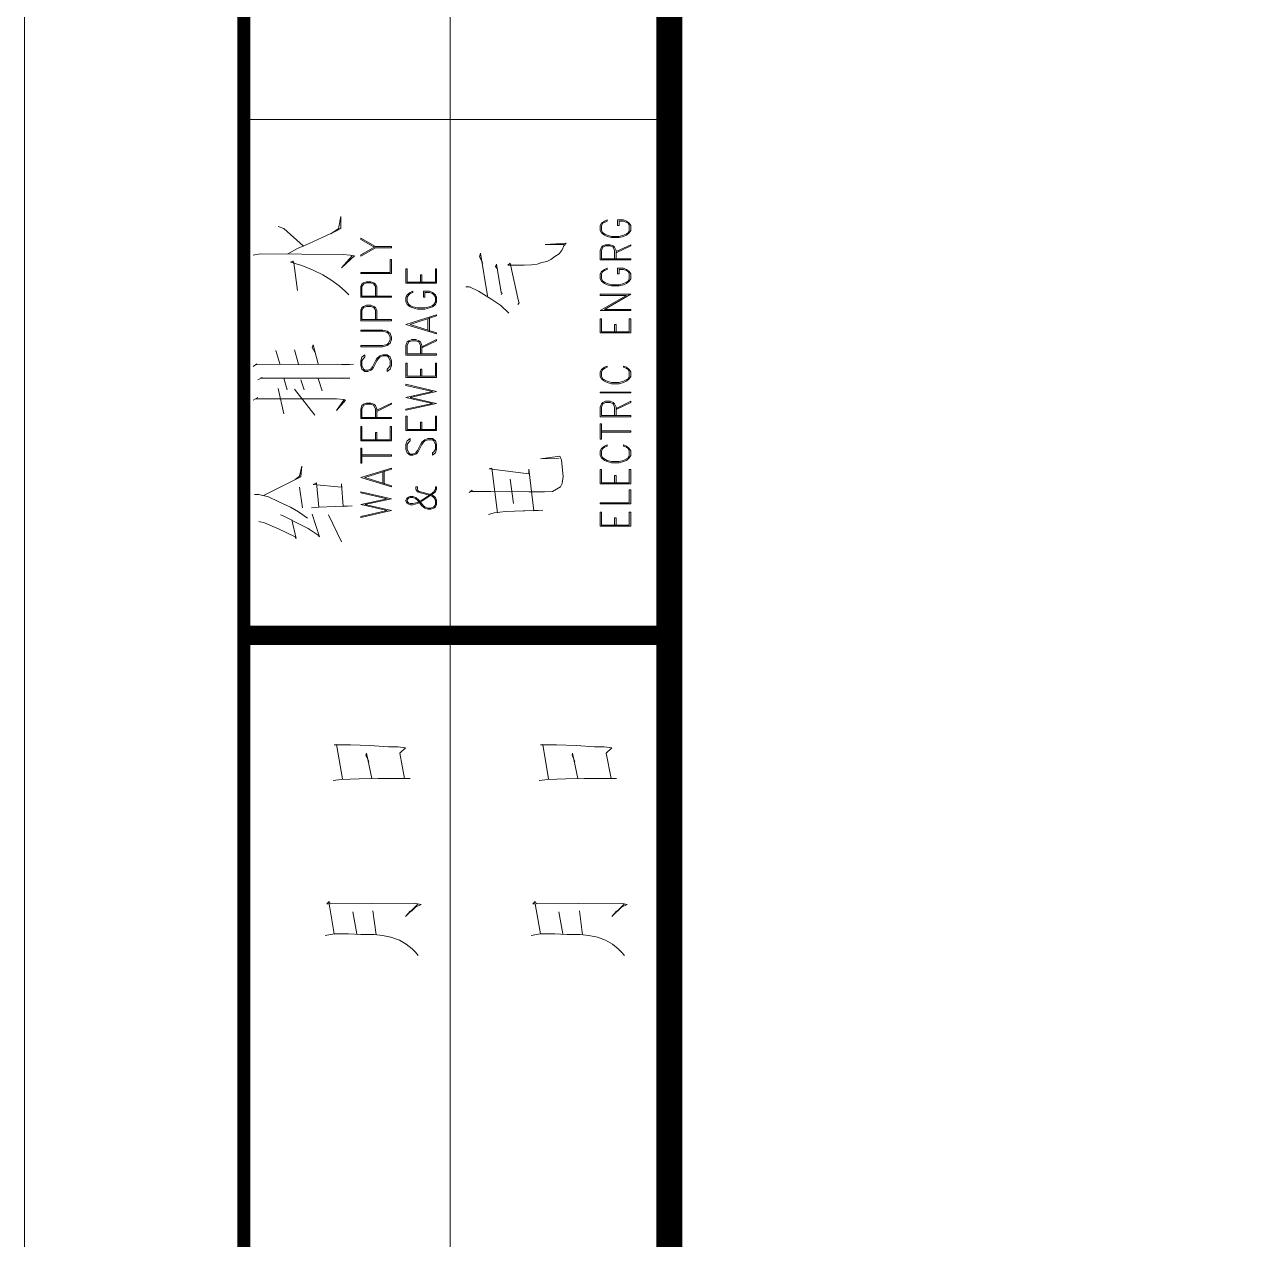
# Model space of a CAD drawing. Extents: x 1332633 to 1595679, y 264824 to 640777.
# Drawn here: x 1424807 to 1429564, y 305657 to 310368 of the extents above; entities that cross this region are included whole.
import ezdxf
from ezdxf.enums import TextEntityAlignment as Align

# ---------------------------------------------------------------- set-up
doc = ezdxf.new("R2010")
doc.units = 0
doc.header["$LTSCALE"] = 1000
doc.header["$MEASUREMENT"] = 0
doc.layers.add('_公共_图框', color=4, linetype='CONTINUOUS', lineweight=5)
doc.layers.add('hatch', color=251, linetype='CONTINUOUS')
doc.styles.add('图框文字', font='SIMKAI.TTF')

# ---------------------------------------------------------------- blocks, each defined once
blk = doc.blocks.new('tk22')
at = {"layer": '_公共_图框'}
for p, q in [((-82350, 57200), (-82350, 35200)), ((-81500, 42700), (-83150, 42700)), ((-82773.9, 42324.5), (-82783.1, 42277.1)), ((-82773.9, 42277.1), (-82773.9, 42324.5)), ((-81763.2, 42297.9), (-81768.9, 42288.7)), ((-81751.6, 42306), (-81763.2, 42297.9)), ((-81757.4, 42297.9), (-81763.2, 42288.7)), ((-81751.6, 42301.4), (-81757.4, 42297.9)), ((-81741.2, 42310.7), (-81751.6, 42306)), ((-81741.2, 42306), (-81751.6, 42301.4)), ((-81741.2, 42310.7), (-81741.2, 42306)), ((-81700.7, 42310.7), (-81700.7, 42288.7)), ((-81677.6, 42310.7), (-81700.7, 42310.7)), ((-81694.9, 42306), (-81694.9, 42288.7)), ((-81677.6, 42306), (-81694.9, 42306)), ((-81666, 42306), (-81677.6, 42310.7)), ((-81666, 42301.4), (-81677.6, 42306)), ((-81655.6, 42297.9), (-81666, 42306)), ((-81660.2, 42297.9), (-81666, 42301.4)), ((-81655.6, 42288.7), (-81660.2, 42297.9)), ((-81649.8, 42288.7), (-81655.6, 42297.9)), ((-83016.7, 42285.2), (-82994.8, 42277.1)), ((-82994.8, 42277.1), (-82918.4, 42208.9)), ((-82896.5, 42219.3), (-82846.7, 42242.4)), ((-82846.7, 42242.4), (-82793.6, 42266.7)), ((-82812.1, 42257.5), (-82780.8, 42279.4)), ((-82793.6, 42266.7), (-82773.9, 42277.1)), ((-81768.9, 42288.7), (-81768.9, 42270.2)), ((-81768.9, 42270.2), (-81763.2, 42260.9)), ((-81763.2, 42288.7), (-81763.2, 42270.2)), ((-81763.2, 42270.2), (-81757.4, 42260.9)), ((-81763.2, 42260.9), (-81751.6, 42251.7)), ((-81757.4, 42260.9), (-81751.6, 42256.3)), ((-81751.6, 42256.3), (-81741.2, 42251.7)), ((-81751.6, 42251.7), (-81741.2, 42247.1)), ((-81741.2, 42251.7), (-81723.8, 42247.1)), ((-81741.2, 42247.1), (-81723.8, 42242.4)), ((-81723.8, 42247.1), (-81694.9, 42247.1)), ((-81723.8, 42242.4), (-81694.9, 42242.4)), ((-81694.9, 42288.7), (-81700.7, 42288.7)), ((-81694.9, 42247.1), (-81677.6, 42251.7)), ((-81694.9, 42242.4), (-81677.6, 42247.1)), ((-81677.6, 42251.7), (-81666, 42256.3)), ((-81677.6, 42247.1), (-81666, 42251.7)), ((-81666, 42256.3), (-81660.2, 42260.9)), ((-81666, 42251.7), (-81655.6, 42260.9)), ((-81660.2, 42260.9), (-81655.6, 42270.2)), ((-81655.6, 42270.2), (-81655.6, 42288.7)), ((-81655.6, 42260.9), (-81649.8, 42270.2)), ((-81649.8, 42270.2), (-81649.8, 42288.7)), ((-82978.6, 42178.8), (-82941.6, 42199.6)), ((-82941.6, 42199.6), (-82896.5, 42219.3)), ((-82696.4, 42240.1), (-82639.7, 42207.7)), ((-82696.4, 42240.1), (-82696.4, 42235.5)), ((-82696.4, 42235.5), (-82639.7, 42203.1)), ((-82696.4, 42175.4), (-82639.7, 42207.7)), ((-82696.4, 42170.7), (-82639.7, 42203.1)), ((-82639.7, 42207.7), (-82577.3, 42207.7)), ((-82639.7, 42203.1), (-82577.3, 42203.1)), ((-82577.3, 42203.1), (-82577.3, 42207.7)), ((-81899.6, 42220.5), (-81981.7, 42215.8)), ((-81981.7, 42215.8), (-81908.9, 42215.8)), ((-81927.4, 42180), (-81915.8, 42195)), ((-81915.8, 42195), (-81908.9, 42210.1)), ((-81908.9, 42210.1), (-81899.6, 42220.5)), ((-81768.9, 42192.7), (-81763.2, 42205.4)), ((-81763.2, 42205.4), (-81757.4, 42210.1)), ((-81763.2, 42192.7), (-81757.4, 42205.4)), ((-81757.4, 42210.1), (-81747, 42214.7)), ((-81757.4, 42205.4), (-81747, 42210.1)), ((-81747, 42214.7), (-81729.6, 42214.7)), ((-81747, 42210.1), (-81729.6, 42210.1)), ((-81729.6, 42214.7), (-81718.1, 42210.1)), ((-81729.6, 42210.1), (-81718.1, 42205.4)), ((-81718.1, 42210.1), (-81712.3, 42205.4)), ((-81718.1, 42205.4), (-81712.3, 42192.7)), ((-81712.3, 42205.4), (-81706.5, 42192.7)), ((-81649.8, 42214.7), (-81706.5, 42188.1)), ((-81706.5, 42183.5), (-81649.8, 42210.1)), ((-81649.8, 42210.1), (-81649.8, 42214.7)), ((-83113.9, 42174.2), (-83086.1, 42178.8)), ((-83086.1, 42178.8), (-82764.6, 42176.5)), ((-82960.1, 42151.1), (-82969.3, 42146.4)), ((-82969.3, 42146.4), (-82925.4, 42133.7)), ((-82956.6, 42144.1), (-82960.1, 42151.1)), ((-82771.6, 42125.6), (-82729.9, 42171.9)), ((-82720.7, 42171.9), (-82771.6, 42125.6)), ((-82764.6, 42176.5), (-82736.9, 42174.2)), ((-82736.9, 42174.2), (-82720.7, 42171.9)), ((-82696.4, 42170.7), (-82696.4, 42175.4)), ((-82583.1, 42158), (-82577.3, 42158)), ((-82583.1, 42107.1), (-82583.1, 42158)), ((-82577.3, 42158), (-82577.3, 42102.5)), ((-82232.7, 42182.3), (-82236.1, 42167.3)), ((-82236.1, 42167.3), (-82223.4, 42143)), ((-82204.9, 42016.9), (-82232.7, 42182.3)), ((-81994.5, 42145.3), (-81974.8, 42149.9)), ((-81974.8, 42149.9), (-81959.8, 42158)), ((-81959.8, 42158), (-81943.6, 42169.6)), ((-81943.6, 42169.6), (-81927.4, 42180)), ((-81768.9, 42155.7), (-81768.9, 42192.7)), ((-81768.9, 42155.7), (-81649.8, 42155.7)), ((-81763.2, 42160.3), (-81763.2, 42192.7)), ((-81763.2, 42160.3), (-81649.8, 42160.3)), ((-81712.3, 42192.7), (-81712.3, 42160.3)), ((-81706.5, 42192.7), (-81706.5, 42160.3)), ((-81649.8, 42160.3), (-81649.8, 42155.7)), ((-82941.6, 42037.7), (-82956.6, 42144.1)), ((-82925.4, 42133.7), (-82881.4, 42116.4)), ((-82881.4, 42116.4), (-82843.3, 42097.9)), ((-82696.4, 42107.1), (-82583.1, 42107.1)), ((-82696.4, 42102.5), (-82696.4, 42107.1)), ((-82577.3, 42102.5), (-82696.4, 42102.5)), ((-82577.3, 42102.5), (-82577.3, 42102.5)), ((-82516, 42121), (-82521.8, 42121)), ((-82521.8, 42065.5), (-82521.8, 42121)), ((-82516, 42070.1), (-82516, 42121)), ((-82407.3, 42121), (-82402.7, 42121)), ((-82407.3, 42070.1), (-82407.3, 42121)), ((-82402.7, 42121), (-82402.7, 42065.5)), ((-82170.2, 42139.5), (-82173.7, 42130.3)), ((-82173.7, 42130.3), (-82166.8, 42119.8)), ((-82151.7, 42029.6), (-82170.2, 42139.5)), ((-82117, 42143), (-82126.3, 42134.9)), ((-82126.3, 42134.9), (-82110.1, 42134.9)), ((-82084.7, 41996.1), (-82117, 42143)), ((-82110.1, 42134.9), (-82062.7, 42134.9)), ((-82062.7, 42134.9), (-82034.9, 42137.2)), ((-82034.9, 42137.2), (-82013, 42139.5)), ((-82013, 42139.5), (-81994.5, 42145.3)), ((-81763.2, 42110.6), (-81768.9, 42101.3)), ((-81768.9, 42101.3), (-81768.9, 42082.8)), ((-81751.6, 42118.7), (-81763.2, 42110.6)), ((-81757.4, 42110.6), (-81763.2, 42101.3)), ((-81763.2, 42101.3), (-81763.2, 42082.8)), ((-81751.6, 42114.1), (-81757.4, 42110.6)), ((-81741.2, 42123.3), (-81751.6, 42118.7)), ((-81741.2, 42118.7), (-81751.6, 42114.1)), ((-81741.2, 42123.3), (-81741.2, 42118.7)), ((-81700.7, 42123.3), (-81700.7, 42101.3)), ((-81677.6, 42123.3), (-81700.7, 42123.3)), ((-81694.9, 42101.3), (-81700.7, 42101.3)), ((-81694.9, 42118.7), (-81694.9, 42101.3)), ((-81677.6, 42118.7), (-81694.9, 42118.7)), ((-81666, 42118.7), (-81677.6, 42123.3)), ((-81666, 42114.1), (-81677.6, 42118.7)), ((-81655.6, 42110.6), (-81666, 42118.7)), ((-81660.2, 42110.6), (-81666, 42114.1)), ((-81655.6, 42101.3), (-81660.2, 42110.6)), ((-81649.8, 42101.3), (-81655.6, 42110.6)), ((-81655.6, 42082.8), (-81655.6, 42101.3)), ((-81649.8, 42082.8), (-81649.8, 42101.3)), ((-82843.3, 42097.9), (-82812.1, 42078.2)), ((-82812.1, 42078.2), (-82780.8, 42055.1)), ((-82780.8, 42055.1), (-82755.4, 42033.1)), ((-82696.4, 42052.8), (-82691.8, 42062)), ((-82696.4, 42011.1), (-82696.4, 42052.8)), ((-82691.8, 42062), (-82686, 42066.7)), ((-82691.8, 42052.8), (-82686, 42062)), ((-82691.8, 42015.8), (-82691.8, 42052.8)), ((-82686, 42066.7), (-82674.4, 42071.3)), ((-82686, 42062), (-82674.4, 42066.7)), ((-82674.4, 42071.3), (-82657.1, 42071.3)), ((-82674.4, 42066.7), (-82657.1, 42066.7)), ((-82657.1, 42071.3), (-82645.5, 42066.7)), ((-82657.1, 42066.7), (-82645.5, 42062)), ((-82645.5, 42066.7), (-82639.7, 42062)), ((-82645.5, 42062), (-82639.7, 42052.8)), ((-82639.7, 42062), (-82634, 42052.8)), ((-82639.7, 42052.8), (-82639.7, 42015.8)), ((-82634, 42052.8), (-82634, 42015.8)), ((-82521.8, 42065.5), (-82402.7, 42065.5)), ((-82516, 42070.1), (-82407.3, 42070.1)), ((-82465.1, 42097.9), (-82459.3, 42097.9)), ((-82465.1, 42070.1), (-82465.1, 42097.9)), ((-82459.3, 42097.9), (-82459.3, 42070.1)), ((-82289.3, 42051.6), (-82274.3, 42051.6)), ((-82274.3, 42051.6), (-82239.6, 42034.3)), ((-81768.9, 42082.8), (-81763.2, 42073.6)), ((-81763.2, 42082.8), (-81757.4, 42073.6)), ((-81763.2, 42073.6), (-81751.6, 42064.3)), ((-81757.4, 42073.6), (-81751.6, 42069)), ((-81751.6, 42069), (-81741.2, 42064.3)), ((-81751.6, 42064.3), (-81741.2, 42059.7)), ((-81741.2, 42064.3), (-81723.8, 42059.7)), ((-81741.2, 42059.7), (-81723.8, 42055.1)), ((-81723.8, 42059.7), (-81694.9, 42059.7)), ((-81723.8, 42055.1), (-81694.9, 42055.1)), ((-81694.9, 42059.7), (-81677.6, 42064.3)), ((-81694.9, 42055.1), (-81677.6, 42059.7)), ((-81677.6, 42064.3), (-81666, 42069)), ((-81677.6, 42059.7), (-81666, 42064.3)), ((-81666, 42069), (-81660.2, 42073.6)), ((-81666, 42064.3), (-81655.6, 42073.6)), ((-81660.2, 42073.6), (-81655.6, 42082.8)), ((-81655.6, 42073.6), (-81649.8, 42082.8)), ((-82755.4, 42033.1), (-82742.7, 42020.4)), ((-82696.4, 42011.1), (-82577.3, 42011.1)), ((-82691.8, 42015.8), (-82577.3, 42015.8)), ((-82577.3, 42015.8), (-82577.3, 42011.1)), ((-82516, 42020.4), (-82521.8, 42011.1)), ((-82521.8, 42011.1), (-82521.8, 41992.6)), ((-82504.4, 42029.6), (-82516, 42020.4)), ((-82510.2, 42020.4), (-82516, 42011.1)), ((-82516, 42011.1), (-82516, 41992.6)), ((-82504.4, 42025), (-82510.2, 42020.4)), ((-82494, 42034.3), (-82504.4, 42029.6)), ((-82494, 42029.6), (-82504.4, 42025)), ((-82494, 42034.3), (-82494, 42029.6)), ((-82453.6, 42034.3), (-82453.6, 42011.1)), ((-82430.4, 42034.3), (-82453.6, 42034.3)), ((-82447.8, 42011.1), (-82453.6, 42011.1)), ((-82447.8, 42029.6), (-82447.8, 42011.1)), ((-82430.4, 42029.6), (-82447.8, 42029.6)), ((-82418.9, 42029.6), (-82430.4, 42034.3)), ((-82418.9, 42025), (-82430.4, 42029.6)), ((-82407.3, 42020.4), (-82418.9, 42029.6)), ((-82413.1, 42020.4), (-82418.9, 42025)), ((-82407.3, 42011.1), (-82413.1, 42020.4)), ((-82402.7, 42011.1), (-82407.3, 42020.4)), ((-82407.3, 41992.6), (-82407.3, 42011.1)), ((-82402.7, 41992.6), (-82402.7, 42011.1)), ((-82239.6, 42034.3), (-82188.7, 42001.9)), ((-82148.3, 42026.2), (-82151.7, 42029.6)), ((-82151.7, 42021.6), (-82148.3, 42026.2)), ((-81768.9, 42022.7), (-81649.8, 42022.7)), ((-81768.9, 42018.1), (-81768.9, 42022.7)), ((-81666, 42018.1), (-81768.9, 42018.1)), ((-81768.9, 41959.1), (-81666, 42018.1)), ((-81751.6, 41963.7), (-81649.8, 42022.7)), ((-82696.4, 41961.4), (-82691.8, 41970.7)), ((-82696.4, 41919.8), (-82696.4, 41961.4)), ((-82691.8, 41970.7), (-82686, 41975.3)), ((-82691.8, 41961.4), (-82686, 41970.7)), ((-82691.8, 41924.4), (-82691.8, 41961.4)), ((-82686, 41975.3), (-82674.4, 41979.9)), ((-82686, 41970.7), (-82674.4, 41975.3)), ((-82674.4, 41979.9), (-82657.1, 41979.9)), ((-82674.4, 41975.3), (-82657.1, 41975.3)), ((-82657.1, 41979.9), (-82645.5, 41975.3)), ((-82657.1, 41975.3), (-82645.5, 41970.7)), ((-82645.5, 41975.3), (-82639.7, 41970.7)), ((-82645.5, 41970.7), (-82639.7, 41961.4)), ((-82639.7, 41970.7), (-82634, 41961.4)), ((-82639.7, 41961.4), (-82639.7, 41924.4)), ((-82634, 41961.4), (-82634, 41924.4)), ((-82521.8, 41992.6), (-82516, 41983.4)), ((-82516, 41992.6), (-82510.2, 41983.4)), ((-82516, 41983.4), (-82504.4, 41974.1)), ((-82510.2, 41983.4), (-82504.4, 41978.8)), ((-82504.4, 41978.8), (-82494, 41974.1)), ((-82504.4, 41974.1), (-82494, 41969.5)), ((-82494, 41974.1), (-82476.7, 41969.5)), ((-82494, 41969.5), (-82476.7, 41964.9)), ((-82476.7, 41969.5), (-82447.8, 41969.5)), ((-82476.7, 41964.9), (-82447.8, 41964.9)), ((-82447.8, 41969.5), (-82430.4, 41974.1)), ((-82447.8, 41964.9), (-82430.4, 41969.5)), ((-82430.4, 41974.1), (-82418.9, 41978.8)), ((-82430.4, 41969.5), (-82418.9, 41974.1)), ((-82418.9, 41978.8), (-82413.1, 41983.4)), ((-82418.9, 41974.1), (-82407.3, 41983.4)), ((-82413.1, 41983.4), (-82407.3, 41992.6)), ((-82407.3, 41983.4), (-82402.7, 41992.6)), ((-82188.7, 42001.9), (-82154, 41978.8)), ((-82154, 41978.8), (-82122.8, 41948.7)), ((-82088.1, 41983.4), (-82082.3, 41989.2)), ((-82082.3, 41989.2), (-82084.7, 41996.1)), ((-81768.9, 41959.1), (-81649.8, 41959.1)), ((-81751.6, 41963.7), (-81649.8, 41963.7)), ((-81649.8, 41963.7), (-81649.8, 41959.1)), ((-82696.4, 41919.8), (-82577.3, 41919.8)), ((-82691.8, 41924.4), (-82577.3, 41924.4)), ((-82577.3, 41924.4), (-82577.3, 41919.8)), ((-82402.7, 41942.9), (-82521.8, 41905.9)), ((-82504.4, 41905.9), (-82402.7, 41938.3)), ((-82436.2, 41882.8), (-82436.2, 41929)), ((-82430.4, 41878.2), (-82430.4, 41933.7)), ((-82402.7, 41938.3), (-82402.7, 41942.9)), ((-81763.2, 41926.7), (-81768.9, 41926.7)), ((-81768.9, 41872.4), (-81768.9, 41926.7)), ((-81763.2, 41877), (-81763.2, 41926.7)), ((-81655.6, 41926.7), (-81649.8, 41926.7)), ((-81655.6, 41877), (-81655.6, 41926.7)), ((-81649.8, 41926.7), (-81649.8, 41872.4)), ((-82696.4, 41879.3), (-82696.4, 41883.9)), ((-82610.8, 41883.9), (-82696.4, 41883.9)), ((-82610.8, 41879.3), (-82696.4, 41879.3)), ((-82594.6, 41879.3), (-82610.8, 41883.9)), ((-82594.6, 41874.7), (-82610.8, 41879.3)), ((-82583.1, 41870.1), (-82594.6, 41879.3)), ((-82588.9, 41870.1), (-82594.6, 41874.7)), ((-82583.1, 41856.2), (-82588.9, 41870.1)), ((-82577.3, 41856.2), (-82583.1, 41870.1)), ((-82521.8, 41905.9), (-82402.7, 41868.9)), ((-82504.4, 41905.9), (-82402.7, 41873.5)), ((-82402.7, 41873.5), (-82402.7, 41868.9)), ((-81768.9, 41872.4), (-81649.8, 41872.4)), ((-81763.2, 41877), (-81655.6, 41877)), ((-81712.3, 41904.8), (-81706.5, 41904.8)), ((-81712.3, 41877), (-81712.3, 41904.8)), ((-81706.5, 41904.8), (-81706.5, 41877)), ((-82881.4, 41826.1), (-82884.9, 41815.7)), ((-82884.9, 41815.7), (-82874.5, 41798.4)), ((-82861.8, 41753.3), (-82881.4, 41826.1)), ((-82696.4, 41823.8), (-82610.8, 41823.8)), ((-82696.4, 41819.2), (-82696.4, 41823.8)), ((-82696.4, 41819.2), (-82610.8, 41819.2)), ((-82610.8, 41823.8), (-82594.6, 41828.4)), ((-82610.8, 41819.2), (-82594.6, 41823.8)), ((-82594.6, 41828.4), (-82588.9, 41833.1)), ((-82594.6, 41823.8), (-82583.1, 41833.1)), ((-82588.9, 41833.1), (-82583.1, 41846.9)), ((-82583.1, 41846.9), (-82583.1, 41856.2)), ((-82583.1, 41833.1), (-82577.3, 41846.9)), ((-82577.3, 41846.9), (-82577.3, 41856.2)), ((-82521.8, 41823.8), (-82516, 41837.7)), ((-82521.8, 41786.8), (-82521.8, 41823.8)), ((-82516, 41837.7), (-82510.2, 41842.3)), ((-82516, 41823.8), (-82510.2, 41837.7)), ((-82516, 41791.4), (-82516, 41823.8)), ((-82510.2, 41842.3), (-82498.7, 41846.9)), ((-82510.2, 41837.7), (-82498.7, 41842.3)), ((-82498.7, 41846.9), (-82482.5, 41846.9)), ((-82498.7, 41842.3), (-82482.5, 41842.3)), ((-82482.5, 41846.9), (-82470.9, 41842.3)), ((-82482.5, 41842.3), (-82470.9, 41837.7)), ((-82470.9, 41842.3), (-82465.1, 41837.7)), ((-82470.9, 41837.7), (-82465.1, 41823.8)), ((-82465.1, 41837.7), (-82459.3, 41823.8)), ((-82465.1, 41823.8), (-82465.1, 41791.4)), ((-82402.7, 41846.9), (-82459.3, 41819.2)), ((-82459.3, 41814.5), (-82402.7, 41842.3)), ((-82459.3, 41823.8), (-82459.3, 41791.4)), ((-82402.7, 41842.3), (-82402.7, 41846.9)), ((-83009.8, 41753.3), (-83026, 41804.1)), ((-82953.1, 41806.5), (-82938.1, 41750.9)), ((-82691.8, 41778.7), (-82696.4, 41764.8)), ((-82680.2, 41788), (-82691.8, 41778.7)), ((-82686, 41774.1), (-82691.8, 41764.8)), ((-82680.2, 41778.7), (-82686, 41774.1)), ((-82680.2, 41788), (-82680.2, 41778.7)), ((-82639.7, 41764.8), (-82634, 41774.1)), ((-82634, 41774.1), (-82622.4, 41783.3)), ((-82634, 41764.8), (-82628.2, 41774.1)), ((-82628.2, 41774.1), (-82622.4, 41778.7)), ((-82622.4, 41783.3), (-82610.8, 41788)), ((-82622.4, 41778.7), (-82610.8, 41783.3)), ((-82610.8, 41788), (-82594.6, 41788)), ((-82610.8, 41783.3), (-82594.6, 41783.3)), ((-82594.6, 41788), (-82583.1, 41778.7)), ((-82594.6, 41783.3), (-82588.9, 41778.7)), ((-82588.9, 41778.7), (-82583.1, 41764.8)), ((-82583.1, 41778.7), (-82577.3, 41764.8)), ((-82521.8, 41786.8), (-82402.7, 41786.8)), ((-82516, 41791.4), (-82402.7, 41791.4)), ((-82402.7, 41791.4), (-82402.7, 41786.8)), ((-83113.9, 41742.8), (-83098.9, 41753.3)), ((-83098.9, 41753.3), (-83104.6, 41748.6)), ((-83104.6, 41748.6), (-82724.2, 41750.9)), ((-82755.4, 41748.6), (-82786.6, 41750.9)), ((-82724.2, 41750.9), (-82755.4, 41748.6)), ((-82696.4, 41764.8), (-82696.4, 41746.3)), ((-82696.4, 41746.3), (-82691.8, 41732.4)), ((-82691.8, 41764.8), (-82691.8, 41746.3)), ((-82691.8, 41746.3), (-82686, 41732.4)), ((-82691.8, 41732.4), (-82680.2, 41723.2)), ((-82686, 41732.4), (-82680.2, 41727.8)), ((-82680.2, 41727.8), (-82668.7, 41727.8)), ((-82680.2, 41723.2), (-82668.7, 41723.2)), ((-82668.7, 41727.8), (-82657.1, 41732.4)), ((-82668.7, 41723.2), (-82657.1, 41727.8)), ((-82657.1, 41732.4), (-82651.3, 41741.7)), ((-82657.1, 41727.8), (-82651.3, 41732.4)), ((-82651.3, 41741.7), (-82639.7, 41764.8)), ((-82651.3, 41732.4), (-82645.5, 41741.7)), ((-82645.5, 41741.7), (-82634, 41764.8)), ((-82588.9, 41737.1), (-82594.6, 41732.4)), ((-82583.1, 41732.4), (-82594.6, 41723.2)), ((-82594.6, 41732.4), (-82594.6, 41723.2)), ((-82583.1, 41746.3), (-82588.9, 41737.1)), ((-82583.1, 41764.8), (-82583.1, 41746.3)), ((-82577.3, 41746.3), (-82583.1, 41732.4)), ((-82577.3, 41764.8), (-82577.3, 41746.3)), ((-82516, 41755.6), (-82521.8, 41755.6)), ((-82521.8, 41700.1), (-82521.8, 41755.6)), ((-82516, 41704.7), (-82516, 41755.6)), ((-82465.1, 41732.4), (-82459.3, 41732.4)), ((-82465.1, 41704.7), (-82465.1, 41732.4)), ((-82459.3, 41732.4), (-82459.3, 41704.7)), ((-82407.3, 41755.6), (-82402.7, 41755.6)), ((-82407.3, 41704.7), (-82407.3, 41755.6)), ((-82402.7, 41755.6), (-82402.7, 41700.1)), ((-81763.2, 41731.3), (-81768.9, 41722)), ((-81768.9, 41722), (-81768.9, 41703.5)), ((-81751.6, 41739.4), (-81763.2, 41731.3)), ((-81757.4, 41731.3), (-81763.2, 41722)), ((-81763.2, 41722), (-81763.2, 41703.5)), ((-81751.6, 41734.8), (-81757.4, 41731.3)), ((-81741.2, 41744), (-81751.6, 41739.4)), ((-81741.2, 41739.4), (-81751.6, 41734.8)), ((-81741.2, 41744), (-81741.2, 41739.4)), ((-81666, 41739.4), (-81677.6, 41744)), ((-81677.6, 41739.4), (-81677.6, 41744)), ((-81666, 41734.8), (-81677.6, 41739.4)), ((-81655.6, 41731.3), (-81666, 41739.4)), ((-81660.2, 41731.3), (-81666, 41734.8)), ((-81655.6, 41722), (-81660.2, 41731.3)), ((-81649.8, 41722), (-81655.6, 41731.3)), ((-81655.6, 41703.5), (-81655.6, 41722)), ((-81649.8, 41703.5), (-81649.8, 41722)), ((-83095.4, 41690.8), (-83079.2, 41700.1)), ((-83079.2, 41700.1), (-83086.1, 41697.7)), ((-83086.1, 41697.7), (-82739.2, 41697.7)), ((-82982.1, 41652.6), (-82994.8, 41697.7)), ((-82928.9, 41690.8), (-82916.1, 41652.6)), ((-82846.7, 41648), (-82861.8, 41695.4)), ((-82768.1, 41695.4), (-82793.6, 41697.7)), ((-82739.2, 41697.7), (-82768.1, 41695.4)), ((-82521.8, 41700.1), (-82402.7, 41700.1)), ((-82521.8, 41673.5), (-82402.7, 41645.7)), ((-82521.8, 41673.5), (-82521.8, 41668.8)), ((-82516, 41704.7), (-82407.3, 41704.7)), ((-81768.9, 41703.5), (-81763.2, 41694.3)), ((-81763.2, 41703.5), (-81757.4, 41694.3)), ((-81763.2, 41694.3), (-81751.6, 41685)), ((-81757.4, 41694.3), (-81741.2, 41685)), ((-81751.6, 41685), (-81741.2, 41680.4)), ((-81741.2, 41685), (-81723.8, 41680.4)), ((-81741.2, 41680.4), (-81723.8, 41675.8)), ((-81723.8, 41680.4), (-81694.9, 41680.4)), ((-81723.8, 41675.8), (-81694.9, 41675.8)), ((-81694.9, 41680.4), (-81677.6, 41685)), ((-81694.9, 41675.8), (-81677.6, 41680.4)), ((-81677.6, 41685), (-81660.2, 41694.3)), ((-81677.6, 41680.4), (-81666, 41685)), ((-81666, 41685), (-81655.6, 41694.3)), ((-81660.2, 41694.3), (-81655.6, 41703.5)), ((-81655.6, 41694.3), (-81649.8, 41703.5)), ((-82994.8, 41559), (-83016.7, 41657.3)), ((-82874.5, 41554.3), (-82953.1, 41655)), ((-82521.8, 41668.8), (-82418.9, 41645.7)), ((-82521.8, 41622.6), (-82418.9, 41645.7)), ((-82504.4, 41622.6), (-82402.7, 41645.7)), ((-81768.9, 41643.4), (-81649.8, 41643.4)), ((-81768.9, 41639.9), (-81768.9, 41643.4)), ((-81768.9, 41639.9), (-81649.8, 41639.9)), ((-81649.8, 41639.9), (-81649.8, 41643.4)), ((-83113.9, 41612.2), (-83095.4, 41622.6)), ((-83095.4, 41622.6), (-83104.6, 41616.8)), ((-83104.6, 41616.8), (-82790.1, 41616.8)), ((-82790.1, 41616.8), (-82761.2, 41614.5)), ((-82790.1, 41571.7), (-82761.2, 41614.5)), ((-82755.4, 41612.2), (-82790.1, 41571.7)), ((-82761.2, 41614.5), (-82755.4, 41612.2)), ((-82696.4, 41577.5), (-82691.8, 41591.4)), ((-82696.4, 41540.5), (-82696.4, 41577.5)), ((-82691.8, 41591.4), (-82686, 41596)), ((-82691.8, 41577.5), (-82686, 41591.4)), ((-82691.8, 41545.1), (-82691.8, 41577.5)), ((-82686, 41596), (-82674.4, 41600.6)), ((-82686, 41591.4), (-82674.4, 41596)), ((-82674.4, 41600.6), (-82657.1, 41600.6)), ((-82674.4, 41596), (-82657.1, 41596)), ((-82657.1, 41600.6), (-82645.5, 41596)), ((-82657.1, 41596), (-82645.5, 41591.4)), ((-82645.5, 41596), (-82639.7, 41591.4)), ((-82645.5, 41591.4), (-82639.7, 41577.5)), ((-82639.7, 41591.4), (-82634, 41577.5)), ((-82639.7, 41577.5), (-82639.7, 41545.1)), ((-82577.3, 41600.6), (-82634, 41572.9)), ((-82634, 41568.2), (-82577.3, 41596)), ((-82634, 41577.5), (-82634, 41545.1)), ((-82577.3, 41596), (-82577.3, 41600.6)), ((-82418.9, 41599.5), (-82521.8, 41622.6)), ((-82521.8, 41577.5), (-82418.9, 41599.5)), ((-82402.7, 41599.5), (-82521.8, 41572.9)), ((-82521.8, 41572.9), (-82521.8, 41577.5)), ((-82402.7, 41599.5), (-82504.4, 41622.6)), ((-81768.9, 41584.4), (-81763.2, 41598.3)), ((-81768.9, 41547.4), (-81768.9, 41584.4)), ((-81763.2, 41598.3), (-81757.4, 41602.9)), ((-81763.2, 41584.4), (-81757.4, 41598.3)), ((-81763.2, 41552), (-81763.2, 41584.4)), ((-81757.4, 41602.9), (-81747, 41607.5)), ((-81757.4, 41598.3), (-81747, 41602.9)), ((-81747, 41607.5), (-81729.6, 41607.5)), ((-81747, 41602.9), (-81729.6, 41602.9)), ((-81729.6, 41607.5), (-81718.1, 41602.9)), ((-81729.6, 41602.9), (-81718.1, 41598.3)), ((-81718.1, 41602.9), (-81712.3, 41598.3)), ((-81718.1, 41598.3), (-81712.3, 41584.4)), ((-81712.3, 41598.3), (-81706.5, 41584.4)), ((-81712.3, 41584.4), (-81712.3, 41552)), ((-81649.8, 41607.5), (-81706.5, 41579.8)), ((-81706.5, 41575.2), (-81649.8, 41602.9)), ((-81706.5, 41584.4), (-81706.5, 41552)), ((-81649.8, 41602.9), (-81649.8, 41607.5)), ((-82696.4, 41540.5), (-82577.3, 41540.5)), ((-82691.8, 41545.1), (-82577.3, 41545.1)), ((-82577.3, 41545.1), (-82577.3, 41540.5)), ((-82516, 41549.7), (-82521.8, 41549.7)), ((-82521.8, 41494.2), (-82521.8, 41549.7)), ((-82516, 41498.8), (-82516, 41549.7)), ((-82407.3, 41549.7), (-82402.7, 41549.7)), ((-82407.3, 41498.8), (-82407.3, 41549.7)), ((-82402.7, 41549.7), (-82402.7, 41494.2)), ((-81768.9, 41547.4), (-81649.8, 41547.4)), ((-81763.2, 41552), (-81649.8, 41552)), ((-81649.8, 41552), (-81649.8, 41547.4)), ((-82691.8, 41509.2), (-82696.4, 41509.2)), ((-82696.4, 41453.7), (-82696.4, 41509.2)), ((-82691.8, 41458.4), (-82691.8, 41509.2)), ((-82639.7, 41486.1), (-82634, 41486.1)), ((-82639.7, 41458.4), (-82639.7, 41486.1)), ((-82634, 41486.1), (-82634, 41458.4)), ((-82583.1, 41509.2), (-82577.3, 41509.2)), ((-82583.1, 41458.4), (-82583.1, 41509.2)), ((-82577.3, 41509.2), (-82577.3, 41453.7)), ((-82521.8, 41494.2), (-82402.7, 41494.2)), ((-82516, 41498.8), (-82407.3, 41498.8)), ((-82465.1, 41526.6), (-82459.3, 41526.6)), ((-82465.1, 41498.8), (-82465.1, 41526.6)), ((-82459.3, 41526.6), (-82459.3, 41498.8)), ((-81768.9, 41520.8), (-81763.2, 41520.8)), ((-81768.9, 41460.7), (-81768.9, 41520.8)), ((-81763.2, 41460.7), (-81763.2, 41520.8)), ((-81763.2, 41493.1), (-81649.8, 41493.1)), ((-81763.2, 41488.4), (-81649.8, 41488.4)), ((-81649.8, 41493.1), (-81649.8, 41488.4)), ((-82696.4, 41453.7), (-82577.3, 41453.7)), ((-82691.8, 41458.4), (-82583.1, 41458.4)), ((-82516, 41453.7), (-82521.8, 41439.9)), ((-82521.8, 41439.9), (-82521.8, 41421.4)), ((-82504.4, 41463), (-82516, 41453.7)), ((-82510.2, 41449.1), (-82516, 41439.9)), ((-82516, 41439.9), (-82516, 41421.4)), ((-82504.4, 41453.7), (-82510.2, 41449.1)), ((-82504.4, 41463), (-82504.4, 41453.7)), ((-82476.7, 41416.7), (-82465.1, 41439.9)), ((-82470.9, 41416.7), (-82459.3, 41439.9)), ((-82465.1, 41439.9), (-82459.3, 41449.1)), ((-82459.3, 41449.1), (-82447.8, 41458.4)), ((-82459.3, 41439.9), (-82453.6, 41449.1)), ((-82453.6, 41449.1), (-82447.8, 41453.7)), ((-82447.8, 41458.4), (-82436.2, 41463)), ((-82447.8, 41453.7), (-82436.2, 41458.4)), ((-82436.2, 41463), (-82418.9, 41463)), ((-82436.2, 41458.4), (-82418.9, 41458.4)), ((-82418.9, 41463), (-82407.3, 41453.7)), ((-82418.9, 41458.4), (-82413.1, 41453.7)), ((-82413.1, 41453.7), (-82407.3, 41439.9)), ((-82407.3, 41453.7), (-82402.7, 41439.9)), ((-82407.3, 41439.9), (-82407.3, 41421.4)), ((-82402.7, 41439.9), (-82402.7, 41421.4)), ((-81768.9, 41460.7), (-81763.2, 41460.7)), ((-81751.6, 41434.1), (-81763.2, 41424.8)), ((-81741.2, 41438.7), (-81751.6, 41434.1)), ((-81741.2, 41434.1), (-81751.6, 41429.5)), ((-81741.2, 41438.7), (-81741.2, 41434.1)), ((-81677.6, 41434.1), (-81677.6, 41438.7)), ((-81666, 41434.1), (-81677.6, 41438.7)), ((-81666, 41429.5), (-81677.6, 41434.1)), ((-81655.6, 41424.8), (-81666, 41434.1)), ((-82696.4, 41426), (-82691.8, 41426)), ((-82696.4, 41367), (-82696.4, 41426)), ((-82691.8, 41367), (-82691.8, 41426)), ((-82691.8, 41399.4), (-82577.3, 41399.4)), ((-82691.8, 41394.8), (-82577.3, 41394.8)), ((-82577.3, 41399.4), (-82577.3, 41394.8)), ((-82521.8, 41421.4), (-82516, 41407.5)), ((-82516, 41421.4), (-82510.2, 41407.5)), ((-82516, 41407.5), (-82504.4, 41398.2)), ((-82510.2, 41407.5), (-82504.4, 41402.9)), ((-82504.4, 41402.9), (-82494, 41402.9)), ((-82504.4, 41398.2), (-82494, 41398.2)), ((-82494, 41402.9), (-82482.5, 41407.5)), ((-82494, 41398.2), (-82482.5, 41402.9)), ((-82482.5, 41407.5), (-82476.7, 41416.7)), ((-82482.5, 41402.9), (-82476.7, 41407.5)), ((-82476.7, 41407.5), (-82470.9, 41416.7)), ((-82413.1, 41412.1), (-82418.9, 41407.5)), ((-82407.3, 41407.5), (-82418.9, 41398.2)), ((-82418.9, 41407.5), (-82418.9, 41398.2)), ((-82407.3, 41421.4), (-82413.1, 41412.1)), ((-82402.7, 41421.4), (-82407.3, 41407.5)), ((-81925.1, 41394.8), (-82000.2, 41384.4)), ((-82000.2, 41384.4), (-81927.4, 41386.7)), ((-81921.6, 41389), (-81925.1, 41394.8)), ((-81918.1, 41379.7), (-81921.6, 41389)), ((-81763.2, 41424.8), (-81768.9, 41415.6)), ((-81768.9, 41415.6), (-81768.9, 41397.1)), ((-81768.9, 41397.1), (-81763.2, 41387.8)), ((-81757.4, 41424.8), (-81763.2, 41415.6)), ((-81763.2, 41415.6), (-81763.2, 41397.1)), ((-81763.2, 41397.1), (-81757.4, 41387.8)), ((-81763.2, 41387.8), (-81751.6, 41378.6)), ((-81751.6, 41429.5), (-81757.4, 41424.8)), ((-81757.4, 41387.8), (-81741.2, 41378.6)), ((-81677.6, 41378.6), (-81660.2, 41387.8)), ((-81660.2, 41424.8), (-81666, 41429.5)), ((-81666, 41378.6), (-81655.6, 41387.8)), ((-81655.6, 41415.6), (-81660.2, 41424.8)), ((-81660.2, 41387.8), (-81655.6, 41397.1)), ((-81649.8, 41415.6), (-81655.6, 41424.8)), ((-81655.6, 41397.1), (-81655.6, 41415.6)), ((-81655.6, 41387.8), (-81649.8, 41397.1)), ((-81649.8, 41397.1), (-81649.8, 41415.6)), ((-82925.4, 41355.4), (-82934.6, 41317.3)), ((-82928.9, 41315), (-82925.4, 41355.4)), ((-82696.4, 41367), (-82691.8, 41367)), ((-82577.3, 41348.5), (-82696.4, 41312.7)), ((-82680.2, 41312.7), (-82577.3, 41343.9)), ((-82605.1, 41284.9), (-82605.1, 41339.3)), ((-82577.3, 41343.9), (-82577.3, 41348.5)), ((-82198, 41346.2), (-82188.7, 41348.5)), ((-82044.2, 41326.5), (-82198, 41346.2)), ((-82188.7, 41348.5), (-82166.8, 41175)), ((-82044.2, 41343.9), (-82044.2, 41326.5)), ((-82025.7, 41183.1), (-82044.2, 41343.9)), ((-81912.3, 41316.1), (-81918.1, 41379.7)), ((-81763.2, 41342.7), (-81768.9, 41342.7)), ((-81768.9, 41287.2), (-81768.9, 41342.7)), ((-81763.2, 41291.8), (-81763.2, 41342.7)), ((-81751.6, 41378.6), (-81741.2, 41373.9)), ((-81741.2, 41378.6), (-81723.8, 41373.9)), ((-81741.2, 41373.9), (-81723.8, 41369.3)), ((-81723.8, 41373.9), (-81694.9, 41373.9)), ((-81723.8, 41369.3), (-81694.9, 41369.3)), ((-81694.9, 41373.9), (-81677.6, 41378.6)), ((-81694.9, 41369.3), (-81677.6, 41373.9)), ((-81677.6, 41373.9), (-81666, 41378.6)), ((-81655.6, 41342.7), (-81649.8, 41342.7)), ((-81655.6, 41291.8), (-81655.6, 41342.7)), ((-81649.8, 41342.7), (-81649.8, 41287.2)), ((-83073.4, 41242.1), (-82928.9, 41315)), ((-82934.6, 41317.3), (-82950.8, 41304.6)), ((-82881.4, 41284.9), (-82868.7, 41291.8)), ((-82868.7, 41291.8), (-82859.5, 41197)), ((-82696.4, 41312.7), (-82577.3, 41275.6)), ((-82680.2, 41312.7), (-82577.3, 41280.3)), ((-82610.8, 41289.5), (-82610.8, 41334.6)), ((-82104.3, 41210.9), (-82117, 41305.7)), ((-81915.8, 41288.4), (-81912.3, 41316.1)), ((-81763.2, 41291.8), (-81655.6, 41291.8)), ((-81712.3, 41319.6), (-81706.5, 41319.6)), ((-81712.3, 41291.8), (-81712.3, 41319.6)), ((-81706.5, 41319.6), (-81706.5, 41291.8)), ((-83108.1, 41246.7), (-83091.9, 41246.7)), ((-83091.9, 41246.7), (-83053.7, 41237.5)), ((-82934.6, 41274.5), (-82921.9, 41194.7)), ((-82771.6, 41274.5), (-82881.4, 41284.9)), ((-82771.6, 41287.2), (-82771.6, 41274.5)), ((-82764.6, 41199.3), (-82771.6, 41287.2)), ((-82696.4, 41257.1), (-82577.3, 41229.4)), ((-82696.4, 41257.1), (-82696.4, 41252.5)), ((-82696.4, 41252.5), (-82594.6, 41229.4)), ((-82577.3, 41280.3), (-82577.3, 41275.6)), ((-82482.5, 41275.6), (-82476.7, 41275.6)), ((-82482.5, 41275.6), (-82482.5, 41266.4)), ((-82482.5, 41266.4), (-82476.7, 41257.1)), ((-82476.7, 41275.6), (-82476.7, 41266.4)), ((-82476.7, 41266.4), (-82470.9, 41257.1)), ((-82476.7, 41261.8), (-82465.1, 41257.1)), ((-82476.7, 41257.1), (-82465.1, 41252.5)), ((-82465.1, 41257.1), (-82430.4, 41247.9)), ((-82465.1, 41252.5), (-82430.4, 41243.3)), ((-82459.3, 41224.8), (-82424.6, 41247.9)), ((-82459.3, 41220.1), (-82424.6, 41243.3)), ((-82430.4, 41247.9), (-82418.9, 41243.3)), ((-82430.4, 41243.3), (-82418.9, 41238.6)), ((-82424.6, 41247.9), (-82413.1, 41257.1)), ((-82424.6, 41243.3), (-82407.3, 41257.1)), ((-82418.9, 41243.3), (-82407.3, 41234)), ((-82413.1, 41257.1), (-82407.3, 41266.4)), ((-82407.3, 41275.6), (-82402.7, 41275.6)), ((-82407.3, 41266.4), (-82407.3, 41275.6)), ((-82407.3, 41257.1), (-82402.7, 41266.4)), ((-82402.7, 41266.4), (-82402.7, 41275.6)), ((-82276.6, 41253.7), (-82265.1, 41262.9)), ((-82265.1, 41262.9), (-82267.4, 41258.3)), ((-82267.4, 41258.3), (-82192.2, 41258.3)), ((-82192.2, 41258.3), (-82044.2, 41256)), ((-82044.2, 41256), (-81984, 41256)), ((-81984, 41256), (-81952.8, 41258.3)), ((-81952.8, 41258.3), (-81937.8, 41266.4)), ((-81937.8, 41266.4), (-81921.6, 41275.6)), ((-81921.6, 41275.6), (-81915.8, 41288.4)), ((-81768.9, 41287.2), (-81649.8, 41287.2)), ((-81655.6, 41264.1), (-81649.8, 41264.1)), ((-81655.6, 41214.4), (-81655.6, 41264.1)), ((-81649.8, 41264.1), (-81649.8, 41209.7)), ((-83053.7, 41237.5), (-83016.7, 41219)), ((-83016.7, 41219), (-82969.3, 41197)), ((-82969.3, 41197), (-82938.1, 41178.5)), ((-82887.2, 41194.7), (-82859.5, 41197)), ((-82859.5, 41197), (-82795.9, 41199.3)), ((-82795.9, 41199.3), (-82729.9, 41201.6)), ((-82729.9, 41201.6), (-82764.6, 41199.3)), ((-82696.4, 41207.4), (-82594.6, 41229.4)), ((-82594.6, 41184.3), (-82696.4, 41207.4)), ((-82680.2, 41207.4), (-82577.3, 41229.4)), ((-82577.3, 41184.3), (-82680.2, 41207.4)), ((-82516, 41234), (-82521.8, 41224.8)), ((-82521.8, 41224.8), (-82521.8, 41220.1)), ((-82521.8, 41220.1), (-82516, 41210.9)), ((-82504.4, 41238.6), (-82516, 41234)), ((-82510.2, 41234), (-82516, 41224.8)), ((-82504.4, 41234), (-82516, 41229.4)), ((-82516, 41224.8), (-82516, 41220.1)), ((-82516, 41220.1), (-82510.2, 41210.9)), ((-82516, 41215.5), (-82504.4, 41210.9)), ((-82516, 41210.9), (-82504.4, 41206.3)), ((-82494, 41238.6), (-82504.4, 41238.6)), ((-82494, 41234), (-82504.4, 41234)), ((-82504.4, 41210.9), (-82494, 41210.9)), ((-82504.4, 41206.3), (-82494, 41206.3)), ((-82482.5, 41234), (-82494, 41238.6)), ((-82482.5, 41229.4), (-82494, 41234)), ((-82494, 41210.9), (-82476.7, 41215.5)), ((-82494, 41206.3), (-82476.7, 41210.9)), ((-82470.9, 41224.8), (-82482.5, 41234)), ((-82476.7, 41224.8), (-82482.5, 41229.4)), ((-82476.7, 41215.5), (-82459.3, 41224.8)), ((-82459.3, 41202.8), (-82476.7, 41224.8)), ((-82476.7, 41210.9), (-82459.3, 41220.1)), ((-82453.6, 41202.8), (-82470.9, 41224.8)), ((-82447.8, 41193.5), (-82459.3, 41202.8)), ((-82447.8, 41198.2), (-82453.6, 41202.8)), ((-82436.2, 41193.5), (-82447.8, 41198.2)), ((-82413.1, 41198.2), (-82424.6, 41193.5)), ((-82418.9, 41238.6), (-82413.1, 41234)), ((-82413.1, 41234), (-82407.3, 41224.8)), ((-82407.3, 41206.3), (-82413.1, 41198.2)), ((-82407.3, 41198.2), (-82413.1, 41193.5)), ((-82407.3, 41234), (-82402.7, 41224.8)), ((-82407.3, 41224.8), (-82407.3, 41206.3)), ((-82402.7, 41206.3), (-82407.3, 41198.2)), ((-82402.7, 41224.8), (-82402.7, 41206.3)), ((-81768.9, 41214.4), (-81655.6, 41214.4)), ((-81768.9, 41209.7), (-81768.9, 41214.4)), ((-81649.8, 41209.7), (-81768.9, 41209.7)), ((-81649.8, 41209.7), (-81649.8, 41209.7)), ((-83007.5, 41166.9), (-82997.1, 41163.5)), ((-82997.1, 41163.5), (-82928.9, 41128.8)), ((-82947.4, 41075.6), (-82963.5, 41148.4)), ((-82938.1, 41178.5), (-82903.4, 41154.2)), ((-82856, 41081.4), (-82884.9, 41169.3)), ((-82771.6, 41062.9), (-82821.3, 41166.9)), ((-82696.4, 41161.2), (-82594.6, 41184.3)), ((-82577.3, 41184.3), (-82696.4, 41156.5)), ((-82696.4, 41156.5), (-82696.4, 41161.2)), ((-82436.2, 41188.9), (-82447.8, 41193.5)), ((-82424.6, 41193.5), (-82436.2, 41193.5)), ((-82424.6, 41188.9), (-82436.2, 41188.9)), ((-82413.1, 41193.5), (-82424.6, 41188.9)), ((-82201.5, 41168.1), (-82179.5, 41175)), ((-82179.5, 41175), (-82135.5, 41180.8)), ((-82135.5, 41180.8), (-82066.1, 41183.1)), ((-82066.1, 41183.1), (-82060.4, 41183.1)), ((-82060.4, 41183.1), (-81991, 41185.4)), ((-81991, 41185.4), (-82025.7, 41183.1)), ((-81763.2, 41177.3), (-81768.9, 41177.3)), ((-81768.9, 41123), (-81768.9, 41177.3)), ((-81763.2, 41127.6), (-81763.2, 41177.3)), ((-81712.3, 41155.4), (-81706.5, 41155.4)), ((-81712.3, 41127.6), (-81712.3, 41155.4)), ((-81706.5, 41155.4), (-81706.5, 41127.6)), ((-81655.6, 41177.3), (-81649.8, 41177.3)), ((-81655.6, 41127.6), (-81655.6, 41177.3)), ((-81649.8, 41177.3), (-81649.8, 41123)), ((-83091.9, 41141.5), (-83069.9, 41135.7)), ((-83069.9, 41135.7), (-83013.3, 41111.4)), ((-83013.3, 41111.4), (-82950.8, 41081.4)), ((-82928.9, 41128.8), (-82899.9, 41113.7)), ((-82899.9, 41113.7), (-82861.8, 41088.3)), ((-81768.9, 41123), (-81649.8, 41123)), ((-81763.2, 41127.6), (-81655.6, 41127.6)), ((-82950.8, 41081.4), (-82947.4, 41075.6)), ((-82861.8, 41088.3), (-82856, 41081.4)), ((-82799.2, 40275), (-82790.2, 40277.2)), ((-82736.7, 40275), (-82799.2, 40275)), ((-82790.2, 40277.2), (-82767.9, 40143.3)), ((-82660.8, 40272.8), (-82736.7, 40275)), ((-82674.2, 40243.7), (-82676.4, 40234.8)), ((-82654.1, 40145.5), (-82674.2, 40243.7)), ((-82589.3, 40268.3), (-82660.8, 40272.8)), ((-82551.4, 40268.3), (-82589.3, 40268.3)), ((-82522.4, 40263.8), (-82551.4, 40268.3)), ((-82544.7, 40243.7), (-82522.4, 40263.8)), ((-82526.8, 40145.5), (-82544.7, 40243.7)), ((-82000, 40275), (-81991.1, 40277.2)), ((-81937.5, 40275), (-82000, 40275)), ((-81991.1, 40277.2), (-81968.8, 40143.3)), ((-81861.6, 40272.8), (-81937.5, 40275)), ((-81875, 40243.7), (-81877.3, 40234.8)), ((-81854.9, 40145.5), (-81875, 40243.7)), ((-81790.2, 40268.3), (-81861.6, 40272.8)), ((-81752.3, 40268.3), (-81790.2, 40268.3)), ((-81723.2, 40263.8), (-81752.3, 40268.3)), ((-81745.6, 40243.7), (-81723.2, 40263.8)), ((-81725.5, 40145.5), (-81745.6, 40243.7)), ((-82676.4, 40234.8), (-82665.2, 40210.3)), ((-81877.3, 40234.8), (-81866.1, 40210.3)), ((-82803.6, 40136.6), (-82772.4, 40141.1)), ((-82772.4, 40141.1), (-82703.2, 40143.3)), ((-82703.2, 40143.3), (-82629.5, 40145.5)), ((-82629.5, 40145.5), (-82620.6, 40145.5)), ((-82620.6, 40145.5), (-82569.2, 40145.5)), ((-82569.2, 40145.5), (-82504.5, 40145.5)), ((-82504.5, 40145.5), (-82526.8, 40145.5)), ((-82004.5, 40136.6), (-81971, 40141.1)), ((-81971, 40141.1), (-81901.8, 40143.3)), ((-81901.8, 40143.3), (-81830.4, 40145.5)), ((-81830.4, 40145.5), (-81821.5, 40145.5)), ((-81821.5, 40145.5), (-81770.1, 40145.5)), ((-81770.1, 40145.5), (-81705.4, 40145.5)), ((-81705.4, 40145.5), (-81725.5, 40145.5)), ((-82828.2, 39658.9), (-82819.2, 39667.8)), ((-82819.2, 39658.9), (-82828.2, 39658.9)), ((-82819.2, 39667.8), (-82814.8, 39658.9)), ((-82799.2, 39542.8), (-82819.2, 39658.9)), ((-82814.8, 39658.9), (-82488.9, 39661.1)), ((-82712.1, 39542.8), (-82727.7, 39627.7)), ((-82649.6, 39632.1), (-82636.2, 39538.4)), ((-82522.4, 39609.8), (-82473.3, 39658.9)), ((-82504.5, 39629.9), (-82522.4, 39609.8)), ((-82500, 39629.9), (-82504.5, 39629.9)), ((-82484.4, 39645.5), (-82500, 39629.9)), ((-82488.9, 39661.1), (-82462.1, 39656.7)), ((-82462.1, 39656.7), (-82484.4, 39645.5)), ((-82029, 39658.9), (-82020.1, 39667.8)), ((-82020.1, 39658.9), (-82029, 39658.9)), ((-82020.1, 39667.8), (-82015.7, 39658.9)), ((-82000, 39542.8), (-82020.1, 39658.9)), ((-82015.7, 39658.9), (-81689.8, 39661.1)), ((-81913, 39542.8), (-81928.6, 39627.7)), ((-81848.2, 39632.1), (-81837.1, 39538.4)), ((-81723.2, 39609.8), (-81674.1, 39658.9)), ((-81705.4, 39629.9), (-81723.2, 39609.8)), ((-81700.9, 39629.9), (-81705.4, 39629.9)), ((-81685.3, 39645.5), (-81700.9, 39629.9)), ((-81689.8, 39661.1), (-81663, 39656.7)), ((-81663, 39656.7), (-81685.3, 39645.5)), ((-82834.9, 39536.1), (-82799.2, 39542.8)), ((-82799.2, 39542.8), (-82834.9, 39536.1)), ((-82743.4, 39542.8), (-82799.2, 39542.8)), ((-82696.5, 39540.6), (-82743.4, 39542.8)), ((-82689.8, 39540.6), (-82696.5, 39540.6)), ((-82645.1, 39540.6), (-82689.8, 39540.6)), ((-82611.7, 39536.1), (-82645.1, 39540.6)), ((-82580.4, 39529.4), (-82611.7, 39536.1)), ((-82035.7, 39536.1), (-82000, 39542.8)), ((-82000, 39542.8), (-82035.7, 39536.1)), ((-81944.2, 39542.8), (-82000, 39542.8)), ((-81897.3, 39540.6), (-81944.2, 39542.8)), ((-81890.7, 39540.6), (-81897.3, 39540.6)), ((-81846, 39540.6), (-81890.7, 39540.6)), ((-81812.5, 39536.1), (-81846, 39540.6)), ((-81779, 39529.4), (-81812.5, 39536.1)), ((-82546.9, 39518.3), (-82580.4, 39529.4)), ((-82520.1, 39502.6), (-82546.9, 39518.3)), ((-82497.8, 39484.8), (-82520.1, 39502.6)), ((-82484.4, 39471.4), (-82497.8, 39484.8)), ((-81747.8, 39518.3), (-81779, 39529.4)), ((-81721, 39502.6), (-81747.8, 39518.3)), ((-81698.7, 39484.8), (-81721, 39502.6)), ((-81685.3, 39471.4), (-81698.7, 39484.8)), ((-82473.3, 39458), (-82484.4, 39471.4)), ((-81674.1, 39458), (-81685.3, 39471.4))]:
    blk.add_line(p, q, dxfattribs=at)
blk.add_lwpolyline([(-84000, 0), (0, 0), (0, 59400), (-84000, 59400)], close=True, dxfattribs=at)
blk.add_lwpolyline([(-81500, 58400, 50, 50, 0), (-83150, 58400, 50, 50, 0), (-83150, 35200, 75, 75, 0), (-81500, 35200, 75, 75, 0)], format="xyseb", dxfattribs=at)
at = {"layer": '_公共_图框', "const_width": 100}
blk.add_lwpolyline([(-81500, 1000), (-1000, 1000), (-1000, 58400), (-81500, 58400)], close=True, dxfattribs=at)
at = {"layer": '_公共_图框', "const_width": 75}
blk.add_lwpolyline([(-81500, 40700), (-83150, 40700)], dxfattribs=at)
at = {"layer": '_公共_图框', "style": '图框文字'}
for tag, height, p in [('建设单位', 500, (-5000, 38300)), ('合作单位', 500, (-5054, 33683.2)), ('项目名称', 500, (-5000, 30300)), ('项目编号', 500, (-5000, 26300)), ('建筑', 350, (-2600, 5600)), ('方案深化', 350, (-2600, 4900)), ('1:100', 350, (-2600, 4200)), ('20090705', 350, (-2600, 3500)), ('图号', 350, (-2600, 2450))]:
    blk.add_attdef(tag, text='', height=height, dxfattribs=at).set_placement(p, align=Align.MIDDLE_CENTER)

msp = doc.modelspace()

# ---------------------------------------------------------------- block references
at = {"layer": 'hatch'}
msp.add_blockref('tk22', (1508807.2, 267300), dxfattribs=at)

doc.saveas('drawing.dxf')
